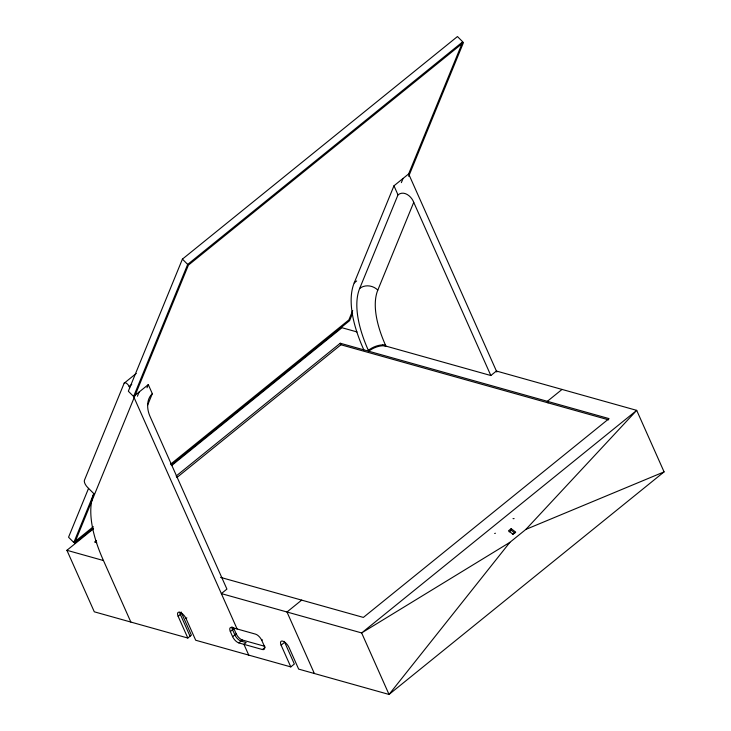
<?xml version="1.0" encoding="UTF-8"?>
<svg xmlns="http://www.w3.org/2000/svg" width="731" height="731" viewBox="0 0 731 731"><rect width="100%" height="100%" fill="white"/><g stroke="black" fill="none" stroke-linecap="round" stroke-linejoin="round"><path stroke-width="1.1" d="M136.258 373.431L124.16 383.218L84.44 480.23A6.36 2.769 51 0 0 87.674 487.486L93.824 493.644A127.221 55.428 51 0 0 103.08 559.681L130.849 622.054M88.552 488.363L68.55 537.221L73.822 542.503L93.34 526.704M363.828 349.857L363.444 348.998A127.221 55.428 51 0 1 354.188 282.961L393.963 185.811L408.647 173.923L462.732 41.831L457.46 36.55L182.412 259.121L128.327 391.213L133.599 396.494L237.1 628.971M73.822 542.503L93.824 493.644M462.732 41.831L187.675 264.412L133.599 396.494L148.283 384.616L152.322 393.671L147.525 405.376M137.428 396.22L139.164 391.999M146.986 387.777L148.283 384.616M401.356 182.649L403.092 178.428M413.737 202.35L377.808 290.106A106.223 46.281 51 0 0 385.539 345.251L385.913 346.11A13.039 6.14 -24 0 0 368.735 351.227L368.351 350.377A119.263 51.965 51 0 1 359.679 288.462L398.002 194.866C404.033 190.042 411.626 196.411 413.737 202.35L490.839 375.524L496.404 371.028L636.701 410.365L664.086 471.879L389.038 694.45L298.65 669.103L288.964 647.355A6.36 2.769 51 0 0 282.751 641.133A6.36 2.769 51 0 0 281.106 645.153L290.792 666.9L294.346 664.022L284.67 642.275A6.36 2.769 51 0 1 284.322 641.361M352.698 310.574L348.87 319.931L170.533 464.24M352.616 313.288L349.601 320.662L171.255 464.971M408.684 176.345L463.463 42.562L188.406 265.134L74.544 543.234L93.175 528.157M509.872 542.356L361.653 632.936L636.701 410.365L525.9 529.39L509.872 542.356L389.038 694.45L361.653 632.936L221.356 593.599L226.921 589.095L149.809 415.921C146.803 408.912 146.301 399.254 152.322 393.671M494.659 533.502L495.417 533.246M513.025 518.635L514.112 518.617M129.725 387.795L129.159 386.525L131.754 384.424M354.188 282.961L356.673 280.942M181.233 612.039A6.36 2.769 51 0 0 181.708 613.4L191.385 635.148L187.83 638.035L94.299 611.81L66.914 550.297L93.531 528.76M171.611 465.574L341.962 327.726L357.011 331.938M96.337 540.611L94.564 542.046L96.757 542.658M176.162 476.018L340.244 343.241L609.051 418.616L363.371 617.421L220.579 577.38M176.847 477.553L340.929 344.776L608.649 419.85M187.83 638.035L178.145 616.288L181.708 613.4M290.792 666.9L195.689 640.237L186.003 618.49L186.844 617.814M265.088 647.364L262.42 649.53L238.836 642.914A6.36 2.769 51 0 1 232.632 636.683L230.347 631.557L233.902 628.678A6.36 2.769 51 0 1 233.554 627.765M232.632 636.683L236.186 633.804L233.902 628.678M238.836 642.914L242.4 640.036L264.905 646.341M301.665 600.114L286.981 612.002L314.367 673.516M562.038 389.431L547.345 401.31L548.031 402.854M262.42 649.53A6.36 2.769 51 0 0 264.065 645.5L261.78 640.374L262.447 639.835M281.106 645.153L284.67 642.275M511.161 528.659L508.493 530.825L513.034 534.279L515.702 532.113L511.161 528.659L511.197 530.24L514.834 533.009M509.196 531.866L511.197 530.24M512.413 534.498L515.072 532.351M525.9 529.39L664.086 471.879M382.423 345.123L490.839 375.524M66.914 550.297L103.455 560.54M182.412 259.121L187.675 264.412M408.647 173.923L496.861 372.052M393.963 185.811L398.002 194.866M340.244 343.241L340.929 344.776M248.741 655.113L243.944 644.349L246.173 642.549L241.066 641.114A6.36 2.769 51 0 1 234.852 634.883L232.568 629.756A6.36 2.769 51 0 1 232.01 626.778M190.051 636.235L180.374 614.488A6.36 2.769 51 0 1 179.762 612.249A6.36 2.769 51 0 0 178.145 616.288M368.351 350.377A13.039 6.14 -24 0 1 385.539 345.251M359.679 288.462A13.039 11.413 22.3 0 1 377.808 290.106M124.16 383.218A3.819 1.663 51 0 1 126.436 383.272A3.819 1.663 51 0 1 129.159 386.525M179.789 612.258A6.36 2.769 51 0 1 186.003 618.49M230.347 631.557A6.36 2.769 51 0 1 231.992 627.536L255.576 634.152A6.36 2.769 51 0 1 261.78 640.374M242.4 640.036A6.36 2.769 51 0 1 236.186 633.804"/></g></svg>
